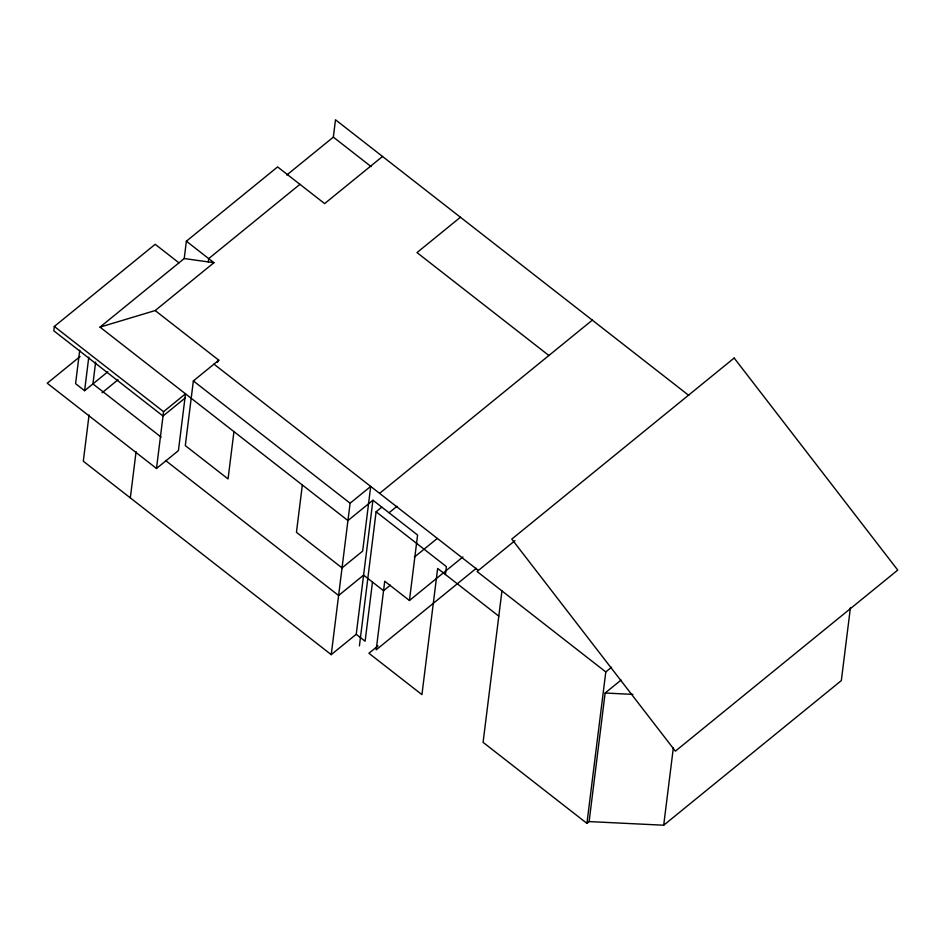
<?xml version="1.0" encoding="UTF-8"?>
<svg xmlns="http://www.w3.org/2000/svg" width="945" height="945" viewBox="0 0 945 945"><rect width="100%" height="100%" fill="white"/><g stroke="black" fill="none" stroke-linecap="round" stroke-linejoin="round"><path stroke-width="1.42" d="M178.948 262.84L155.204 244.306L54.326 326.45L53.782 330.785L163.024 416.024L184.96 398.164M79.746 350.146L75.576 383.658L84.601 390.698L107.801 371.798M84.601 390.698L88.771 357.186M89.054 415.032L83.302 461.207L331.234 654.649L356.241 634.284L372.932 500.212L417.584 535.047L409.433 600.5L384.733 581.234L376.181 649.853L476.363 568.276M95.646 362.053L92.929 383.906L161.099 437.098M130.327 497.885L136.068 451.722M156.492 468.472L163.568 411.689L185.492 393.829L178.428 450.611L156.492 468.472L47.25 383.233L80.124 356.478M372.932 500.212L347.937 520.565L100.005 327.124L184.216 258.552L186.378 241.199L277.606 166.922L324.631 203.6L382.524 156.468M100.005 327.124L155.169 310.551L218.803 360.199L193.359 380.93L185.303 445.603L228.052 478.95L233.947 431.629M208.29 261.919L208.703 258.623L299.931 184.334M286.796 175.026L333.337 137.131L335.499 119.779L688.787 395.412M302.341 484.986L296.447 532.318L342.043 567.886L362.656 551.1L370.712 486.427L350.099 503.212L331.234 654.649M359.419 645.86L376.11 511.788L381.815 507.146M372.484 582.061L365.113 641.218L356.241 634.284M445.426 574.513L446.406 566.634L376.11 511.788M501.949 590.92L483.084 742.345L586.928 823.367L589.113 821.583L663.697 825.221L841.333 680.589L850.441 607.541M586.928 823.367L605.792 671.942L611.509 667.276M589.113 821.583L605.131 693.028L621.078 680.046M663.697 825.221L673.348 747.802M217.303 362.266L218.803 360.199M155.169 310.551L213.936 262.71L186.378 241.199M102.06 392.777L118.007 379.784M460.416 217.244L416.993 252.598L548.891 355.509M379.595 493.361L592.314 320.142M389.092 512.722L397.006 506.284M414.335 557.137L437.098 538.591M390.38 585.144L383.552 590.696L363.601 575.139L338.605 595.492L165.564 460.487M409.433 600.5L462.932 556.936M378.024 645.86L368.916 653.267L421.931 694.634L437.653 568.453L498.806 616.164M514.99 540.646L477.071 571.512L605.792 671.942M605.131 693.028L632.914 694.386M184.216 258.552L213.936 262.71M333.337 137.131L371.184 166.651M213.972 364.144L478.383 570.437M193.359 380.93L350.099 503.212M54.326 326.45L163.568 411.689M734.159 358.037L511.788 539.099L675.38 751.145L897.75 570.083L734.159 358.037"/></g></svg>
